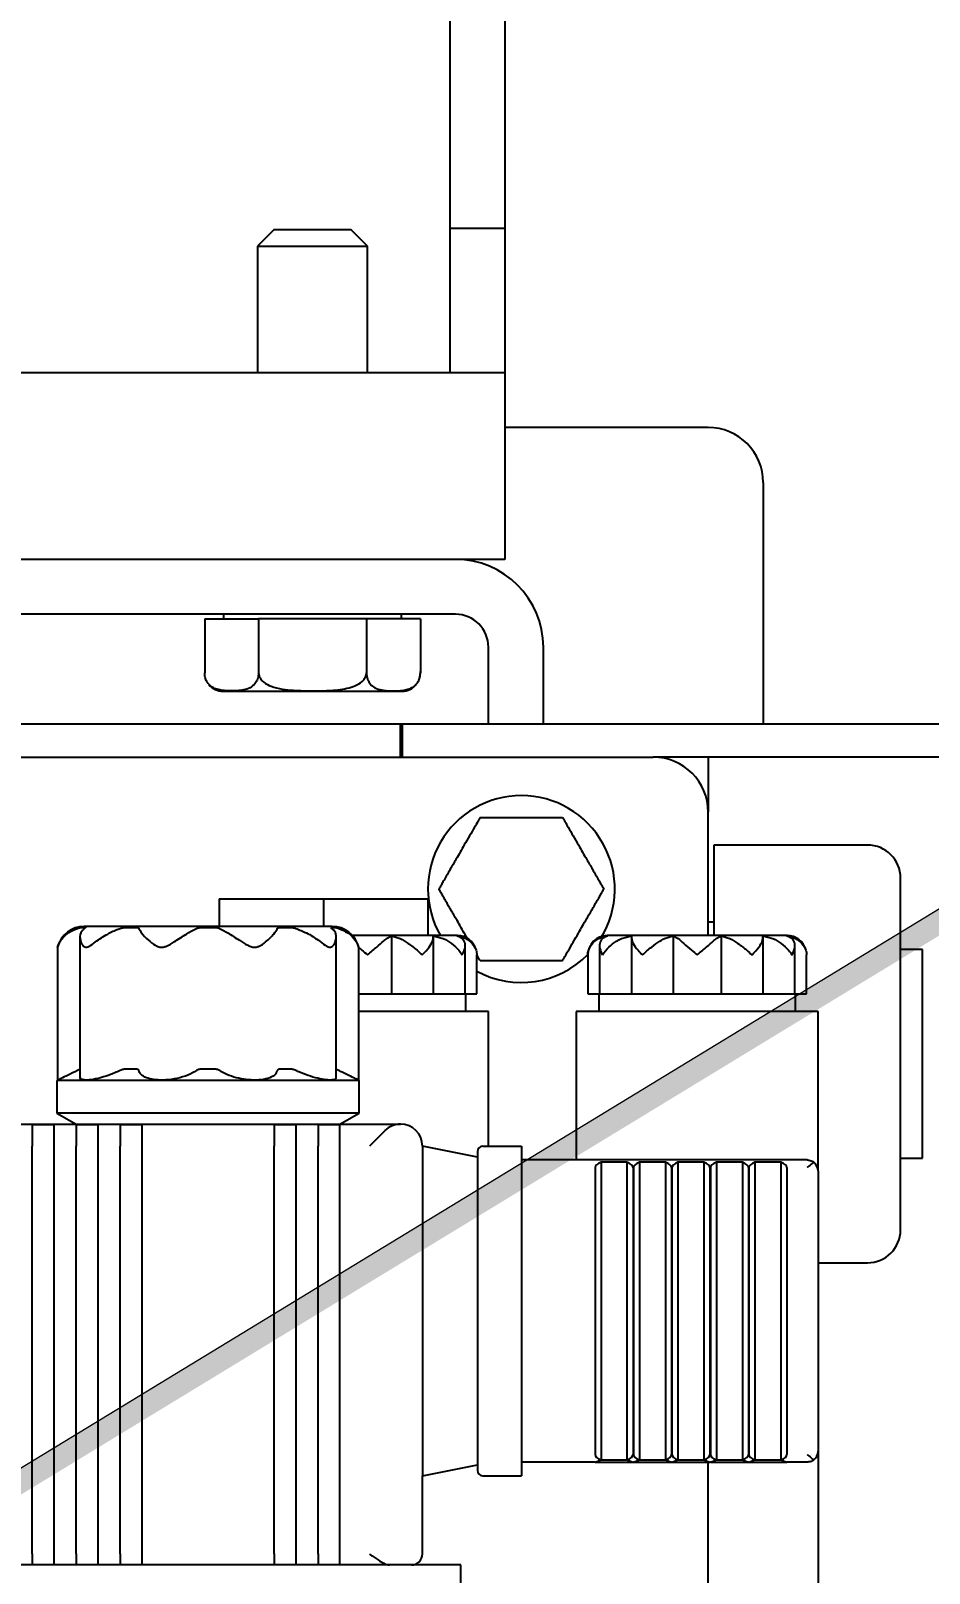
# Model space of a CAD drawing. Header units: inches. Extents: x -347369 to -260369, y 119522 to 149869.
# Drawn here: x -284633.3 to -284551.6, y 139476.4 to 139616.7 of the extents above; entities that cross this region are included whole.
import ezdxf

# ---------------------------------------------------------------- set-up
doc = ezdxf.new("R2010")
doc.units = ezdxf.units.IN
doc.header["$LTSCALE"] = 300
doc.linetypes.add('NASCOSTA', pattern=[0.375, 0.25, -0.125])
doc.layers.add('MACCHINA', color=40, linetype='Continuous')
doc.layers.add('QUOTE', color=7, linetype='Continuous')
doc.styles.get("Standard").update_dxf_attribs({"font": 'romans.shx'})
doc.dimstyles.new('sc1a100', dxfattribs={"dimscale": 100, "dimtxt": 3, "dimasz": 3, "dimexe": 0, "dimexo": 0, "dimgap": 1, "dimtad": 1, "dimzin": 12, "dimdsep": 46, "dimtxsty": 'Standard', "dimblk": 'CLOSEDBLANK', "dimcen": 1, "dimclrd": 253, "dimclre": 253, "dimclrt": 2, "dimadec": 0, "dimazin": 3, "dimtfac": 1, "dimtmove": 0, "dimatfit": 1, "dimldrblk": 'CLOSEDBLANK', "dimfxl": 1, "dimtolj": 1, "dimtzin": 0, "dimarcsym": 0})
doc.dimstyles.new('sc1a100_pollici', dxfattribs={"dimscale": 100, "dimtxt": 3, "dimasz": 3, "dimexe": 0, "dimexo": 0, "dimgap": 1, "dimtad": 1, "dimzin": 12, "dimdsep": 46, "dimtxsty": 'Standard', "dimblk": 'CLOSEDBLANK', "dimcen": 1, "dimclrd": 253, "dimclre": 253, "dimclrt": 2, "dimadec": 0, "dimazin": 3, "dimtfac": 1, "dimtmove": 0, "dimatfit": 1, "dimldrblk": 'CLOSEDBLANK', "dimfxl": 1, "dimtolj": 1, "dimtzin": 0, "dimarcsym": 0})

# ---------------------------------------------------------------- blocks, each defined once
blk = doc.blocks.new('_ClosedBlank')
at = {"color": 0, "linetype": 'ByBlock', "lineweight": -2}
for p, q in [((-1, 0.16667), (0, 0)), ((-1, 0.16667), (-1, -0.16667)), ((0, 0), (-1, -0.16667))]:
    blk.add_line(p, q, dxfattribs=at)
blk = doc.blocks.new('*D10')
at = {"layer": 'Defpoints', "color": 0, "transparency": 16777216}
for p in [(-300380.17, 144199.66), (-282330.17, 140899.66), (-300380.17, 139125.63)]:
    blk.add_point(p, dxfattribs=at)
at = {"layer": 'QUOTE', "color": 253, "lineweight": -2, "transparency": 16777216}
for p, q in [((-300380.17, 139125.63), (-300380.17, 144199.66)), ((-282630.17, 144199.66), (-300080.17, 144199.66)), ((-282330.17, 140899.66), (-282330.17, 144199.66))]:
    blk.add_line(p, q, dxfattribs=at)
at = {"layer": 'QUOTE', "color": 253, "lineweight": -2, "transparency": 16777216, "xscale": 300, "yscale": 300, "zscale": 300, "rotation": 180}
blk.add_blockref('_ClosedBlank', (-300380.17, 144199.66), dxfattribs=at)
at = {"layer": 'QUOTE', "color": 253, "lineweight": -2, "transparency": 16777216, "xscale": 300, "yscale": 300, "zscale": 300}
blk.add_blockref('_ClosedBlank', (-282330.17, 144199.66), dxfattribs=at)
at = {"layer": 'QUOTE', "color": 2, "transparency": 16777216, "char_height": 300, "attachment_point": 5}
for s, insert in [('\\A1;18050', (-291355.17, 144449.66)), ('\\A1;[59\'-2 5/8"]', (-291355.17, 143871.08))]:
    blk.add_mtext(s, dxfattribs=dict(at, insert=insert))
blk = doc.blocks.new('*D27')
at = {"layer": 'Defpoints', "color": 0, "transparency": 16777216}
for p in [(-285230.17, 140399.66), (-284017.73, 139699.66), (-287395.23, 137749.66), (-287103.2, 136767.46), (-285230.17, 136499.66)]:
    blk.add_point(p, dxfattribs=at)
at = {"layer": 'QUOTE', "color": 253, "lineweight": -2, "transparency": 16777216}
for p, q in [((-287395.23, 137749.66), (-287753.7, 137542.69)), ((-285230.17, 136499.66), (-285230.17, 136085.73))]:
    blk.add_line(p, q, dxfattribs=at)
blk.add_arc((-285230.17, 138999.66), 2913.92, 215.90144, 264.09856, dxfattribs=at)
at = {"layer": 'QUOTE', "color": 253, "lineweight": -2, "transparency": 16777216, "xscale": 300, "yscale": 300, "zscale": 300}
for p, rotation in [((-287753.7, 137542.69), 122.9507175305296), ((-285230.17, 136085.73), 357.0492824694705)]:
    blk.add_blockref('_ClosedBlank', p, dxfattribs=dict(at, rotation=rotation))
at = {"layer": 'QUOTE', "color": 2, "transparency": 16777216, "insert": (-286562.13, 136692.63), "char_height": 300, "attachment_point": 5, "rotation": 330}
blk.add_mtext('\\A1;60°', dxfattribs=at)
blk = doc.blocks.new('*D37')
at = {"layer": 'Defpoints', "color": 0, "transparency": 16777216}
for p in [(-285230.17, 140399.66), (-286220.12, 139989.61), (-283462.4, 137231.89), (-285230.17, 136499.66), (-284473.38, 136175.3)]:
    blk.add_point(p, dxfattribs=at)
at = {"layer": 'QUOTE', "color": 253, "lineweight": -2, "transparency": 16777216}
for p, q in [((-283462.4, 137231.89), (-283162.59, 136932.08)), ((-285230.17, 136499.66), (-285230.17, 136075.67))]:
    blk.add_line(p, q, dxfattribs=at)
blk.add_arc((-285230.17, 138999.66), 2923.99, 275.8811, 309.1189, dxfattribs=at)
at = {"layer": 'QUOTE', "color": 253, "lineweight": -2, "transparency": 16777216, "xscale": 300, "yscale": 300, "zscale": 300}
for p, rotation in [((-283162.59, 136932.08), 42.0594481817856), ((-285230.17, 136075.67), 182.9405518182139)]:
    blk.add_blockref('_ClosedBlank', p, dxfattribs=dict(at, rotation=rotation))
at = {"layer": 'QUOTE', "color": 2, "transparency": 16777216, "insert": (-284206.88, 136529.21), "char_height": 300, "attachment_point": 5, "rotation": 22.5}
blk.add_mtext('\\A1;45°', dxfattribs=at)
blk = doc.blocks.new('A$Cda148bbc')
at = {"layer": 'MACCHINA', "lineweight": 0}
h = blk.add_hatch(color=5, dxfattribs=at)
edge = h.paths.add_edge_path(flags=0)
edge.add_line((-93.56, 1228.82), (-87.55, 1228.82))
edge.add_line((-87.55, 1228.82), (-87.6, 1230.83))
edge.add_line((-87.6, 1230.83), (-93.6, 1230.83))
edge.add_ellipse((-93.66, 1233.04), major_axis=(2.17, -0.71), ratio=0.96225, start_angle=198.6768, end_angle=288.6768, ccw=False)
edge.add_line((-95.93, 1233.04), (-96.2, 1244.68))
edge.add_ellipse((-100.55, 1244.68), major_axis=(-4.15, 1.35), ratio=0.96225, start_angle=198.6768, end_angle=288.6768)
edge.add_line((-100.65, 1248.9), (-130.26, 1248.9))
edge.add_ellipse((-130.16, 1244.68), major_axis=(-4.15, 1.35), ratio=0.96225, start_angle=288.6768, end_angle=378.6768)
edge.add_line((-134.51, 1244.68), (-117.97, 536.34))
edge.add_ellipse((-113.62, 536.18), major_axis=(3.37, -2.92), ratio=0.940756, start_angle=220.502, end_angle=250.502)
edge.add_line((-117.33, 534.16), (-77.89, 467.67))
edge.add_ellipse((-74.17, 469.69), major_axis=(3.37, -2.92), ratio=0.940756, start_angle=250.502, end_angle=400.502)
edge.add_line((-69.82, 469.53), (-70.08, 480.61))
edge.add_ellipse((-67.8, 480.52), major_axis=(-1.77, 1.53), ratio=0.940756, start_angle=-49.498, end_angle=40.502, ccw=False)
edge.add_line((-67.85, 482.78), (-39.05, 481.72))
edge.add_line((-39.05, 481.72), (-39.09, 483.77))
edge.add_line((-39.09, 483.77), (-67.9, 484.83))
edge.add_ellipse((-67.8, 480.52), major_axis=(-3.37, 2.92), ratio=0.940756, start_angle=310.502, end_angle=400.502)
edge.add_line((-72.15, 480.68), (-71.89, 469.6))
edge.add_ellipse((-74.17, 469.69), major_axis=(1.77, -1.53), ratio=0.940756, start_angle=-109.498, end_angle=40.502, ccw=False)
edge.add_line((-76.12, 468.63), (-115.56, 535.12))
edge.add_ellipse((-113.62, 536.18), major_axis=(1.77, -1.53), ratio=0.940756, start_angle=220.502, end_angle=250.502, ccw=False)
edge.add_line((-115.9, 536.26), (-132.44, 1244.68))
edge.add_ellipse((-130.16, 1244.68), major_axis=(-2.17, 0.71), ratio=0.96225, start_angle=-71.3232, end_angle=18.6768, ccw=False)
edge.add_line((-130.21, 1246.89), (-100.6, 1246.89))
edge.add_ellipse((-100.55, 1244.68), major_axis=(-2.17, 0.71), ratio=0.96225, start_angle=198.6768, end_angle=288.6768, ccw=False)
edge.add_line((-98.28, 1244.68), (-98, 1233.04))
edge.add_ellipse((-93.66, 1233.04), major_axis=(4.15, -1.35), ratio=0.96225, start_angle=198.6768, end_angle=288.6768)
at = {"layer": 'MACCHINA', "color": 5, "lineweight": 0}
blk.add_line((-134.51, 1244.68), (-117.97, 536.34), dxfattribs=at)
at = {"layer": 'MACCHINA', "color": 8, "linetype": 'NASCOSTA', "lineweight": 5, "ltscale": 2.5}
blk.add_line((-234.69, 596.37), (-234.69, 1239.76), dxfattribs=at)
blk.add_circle((0, 0), 750, dxfattribs=at)
blk = doc.blocks.new('A$Cad528b1c')
at = {"layer": 'MACCHINA'}
for p, q in [((635, 669.49), (635, 599.09)), ((640, 669.58), (640, 599.09)), ((619, 599), (617.5, 597.5)), ((619, 599), (626, 599)), ((627.5, 597.5), (626, 599)), ((640, 599.09), (635, 599.09)), ((635, 599.09), (635, 586)), ((640, 599.09), (640, 586)), ((617.5, 597.5), (617.5, 586)), ((617.5, 597.5), (627.5, 597.5)), ((627.5, 586), (627.5, 597.5)), ((574.82, 586), (607.45, 586)), ((607.45, 586), (640, 586)), ((640, 586), (640, 569)), ((658.5, 581), (640, 581)), ((663.5, 576), (663.5, 555.5)), ((635.5, 569), (558, 569)), ((640, 569), (635.5, 569)), ((635.5, 564), (558, 564)), ((612.69, 563.6), (612.69, 558.67)), ((612.69, 563.6), (617.59, 563.6)), ((614.4, 564), (614.4, 563.6)), ((617.59, 563.6), (617.59, 558.67)), ((627.41, 563.6), (617.59, 563.6)), ((627.41, 563.6), (627.41, 558.67)), ((632.31, 563.6), (627.41, 563.6)), ((630.6, 563.6), (630.6, 564)), ((632.31, 563.6), (632.31, 558.67)), ((638.5, 554), (638.5, 561)), ((643.5, 554), (643.5, 561)), ((614.35, 557), (630.65, 557)), ((663.5, 555.5), (663.5, 554)), ((630.5, 554), (558, 554)), ((630.5, 551), (630.5, 554)), ((630.7, 554), (630.5, 554)), ((630.7, 551), (630.7, 554)), ((638.5, 554), (630.7, 554)), ((643.5, 554), (638.5, 554)), ((696.5, 554), (643.5, 554)), ((558, 551), (653.5, 551)), ((696.5, 551), (653.51, 551)), ((654, 551), (653.51, 551)), ((658.5, 551), (658.5, 546.02)), ((658.5, 534.76), (658.5, 546)), ((673, 543), (659, 543)), ((659, 543), (659, 534.76)), ((614, 538.1), (614, 535.6)), ((614, 538.1), (623.5, 538.1)), ((623.5, 538.1), (623.5, 535.6)), ((623.5, 538.1), (633, 538.1)), ((633, 538.1), (633, 534.76)), ((601.4, 535.49), (601.8, 535.49)), ((624.28, 535.6), (601.73, 535.6)), ((605.43, 535.49), (606.48, 535.49)), ((612.35, 535.49), (613.65, 535.49)), ((619.52, 535.49), (620.57, 535.49)), ((624.17, 535.49), (624.2, 535.49)), ((624.2, 535.49), (624.6, 535.49)), ((635.7, 534.76), (626.14, 534.76)), ((629.23, 534.5), (629.69, 534.74)), ((629.69, 534.74), (630.48, 534.5)), ((629.69, 534.74), (629.69, 529.45)), ((633.48, 534.74), (634.39, 534.5)), ((633.48, 534.5), (633.48, 534.74)), ((633.48, 534.74), (633.48, 529.45)), ((635.66, 534.74), (636.45, 534.5)), ((636.12, 534.5), (635.66, 534.74)), ((648.55, 534.5), (649.34, 534.74)), ((649.34, 534.74), (648.88, 534.5)), ((665.7, 534.76), (649.3, 534.76)), ((650.62, 534.5), (651.52, 534.74)), ((651.52, 534.74), (651.52, 534.5)), ((651.52, 534.74), (651.52, 529.45)), ((654.52, 534.5), (655.31, 534.74)), ((655.31, 534.74), (655.77, 534.5)), ((655.31, 534.74), (655.31, 529.45)), ((659, 536), (658.5, 536)), ((659.23, 534.5), (659.69, 534.74)), ((659.69, 534.74), (660.48, 534.5)), ((659.69, 534.74), (659.69, 529.45)), ((663.48, 534.74), (664.39, 534.5)), ((663.48, 534.5), (663.48, 534.74)), ((663.48, 534.74), (663.48, 529.45)), ((665.66, 534.74), (666.45, 534.5)), ((666.12, 534.5), (665.66, 534.74)), ((599.3, 533.72), (599.3, 521.62)), ((601.34, 534.63), (601.34, 521.9)), ((624.66, 521.9), (624.66, 534.63)), ((626.7, 521.62), (626.7, 533.72)), ((636.38, 529.45), (636.38, 533.84)), ((648.62, 533.84), (648.62, 529.45)), ((651.52, 534.5), (651.52, 529.45)), ((666.38, 529.45), (666.38, 533.84)), ((678, 533.5), (676, 533.5)), ((678, 514.5), (678, 533.5)), ((637.45, 529.45), (637.45, 533.01)), ((647.55, 533.01), (647.55, 529.45)), ((667.45, 529.45), (667.45, 533.01)), ((626.7, 529.45), (629.23, 529.45)), ((629.23, 529.45), (629.34, 529.45)), ((629.34, 529.45), (630.28, 529.45)), ((630.28, 529.45), (630.48, 529.45)), ((630.48, 529.45), (633.48, 529.45)), ((633.48, 529.45), (634.16, 529.45)), ((633.48, 529.45), (633.48, 529.45)), ((634.16, 529.45), (634.39, 529.45)), ((634.39, 529.45), (636.38, 529.45)), ((636.38, 529.45), (636.45, 529.45)), ((636.45, 527.85), (636.45, 529.45)), ((636.45, 529.45), (637.45, 529.45)), ((647.55, 529.45), (648.55, 529.45)), ((648.55, 529.45), (648.55, 527.85)), ((648.55, 529.45), (648.62, 529.45)), ((648.62, 529.45), (650.62, 529.45)), ((650.62, 529.45), (650.84, 529.45)), ((650.84, 529.45), (651.52, 529.45)), ((651.52, 529.45), (654.52, 529.45)), ((651.52, 529.45), (651.52, 529.45)), ((654.52, 529.45), (654.72, 529.45)), ((654.72, 529.45), (655.66, 529.45)), ((655.66, 529.45), (655.77, 529.45)), ((655.77, 529.45), (659.23, 529.45)), ((659.23, 529.45), (659.34, 529.45)), ((659.34, 529.45), (660.28, 529.45)), ((660.28, 529.45), (660.48, 529.45)), ((660.48, 529.45), (663.48, 529.45)), ((663.48, 529.45), (664.16, 529.45)), ((663.48, 529.45), (663.48, 529.45)), ((664.16, 529.45), (664.39, 529.45)), ((664.39, 529.45), (666.38, 529.45)), ((666.38, 529.45), (666.45, 529.45)), ((666.45, 527.85), (666.45, 529.45)), ((666.45, 529.45), (667.45, 529.45)), ((638.5, 527.85), (626.7, 527.85)), ((638.5, 515.6), (638.5, 527.85)), ((646.5, 527.85), (646.5, 514.35)), ((668.5, 527.85), (646.5, 527.85)), ((668.5, 513.35), (668.5, 527.85)), ((606.48, 522.6), (605.43, 522.6)), ((613.65, 522.6), (612.35, 522.6)), ((620.57, 522.6), (619.52, 522.6)), ((599.25, 521.59), (599.25, 518.61)), ((626.75, 521.59), (599.25, 521.59)), ((626.75, 518.61), (626.75, 521.59)), ((599.25, 518.61), (601, 517.6)), ((626.75, 518.61), (599.25, 518.61)), ((625, 517.6), (626.75, 518.61)), ((591.5, 517.6), (630.5, 517.6)), ((599, 517.54), (597, 517.54)), ((597, 517.54), (597, 515.6)), ((599, 515.6), (599, 517.54)), ((603, 517.54), (601, 517.54)), ((601, 517.54), (601, 515.6)), ((603, 515.6), (603, 517.54)), ((607, 517.54), (605, 517.54)), ((605, 517.54), (605, 515.6)), ((607, 515.6), (607, 517.54)), ((621, 517.54), (619, 517.54)), ((619, 517.54), (619, 515.6)), ((621, 515.6), (621, 517.54)), ((625, 517.54), (623, 517.54)), ((623, 517.54), (623, 515.6)), ((625, 515.6), (625, 517.54)), ((629.09, 517.01), (627.67, 515.6)), ((597, 478.5), (597, 515.6)), ((599, 478.5), (599, 515.6)), ((601, 478.5), (601, 515.6)), ((603, 478.5), (603, 515.6)), ((605, 478.5), (605, 515.6)), ((607, 478.5), (607, 515.6)), ((619, 478.5), (619, 515.6)), ((621, 478.5), (621, 515.6)), ((623, 478.5), (623, 515.6)), ((625, 478.5), (625, 515.6)), ((632.5, 515.6), (632.5, 485.6)), ((637.5, 514.6), (632.5, 515.6)), ((637.5, 515.1), (637.5, 486.1)), ((638, 515.6), (641.5, 515.6)), ((641.5, 515.6), (641.5, 485.6)), ((667.5, 514.35), (641.5, 514.35)), ((648.2, 513.65), (648.2, 487.55)), ((651.11, 514.14), (648.75, 514.14)), ((648.75, 514.14), (648.75, 487.06)), ((651.11, 514.14), (651.11, 487.06)), ((651.66, 513.65), (651.66, 487.55)), ((651.7, 513.65), (651.7, 487.55)), ((654.61, 514.14), (652.25, 514.14)), ((652.25, 514.14), (652.25, 487.06)), ((654.61, 514.14), (654.61, 487.06)), ((655.16, 513.65), (655.16, 487.55)), ((655.2, 513.65), (655.2, 487.55)), ((658.11, 514.14), (655.75, 514.14)), ((655.75, 514.14), (655.75, 487.06)), ((658.11, 514.14), (658.11, 487.06)), ((658.66, 513.65), (658.66, 487.55)), ((658.7, 513.65), (658.7, 487.55)), ((661.61, 514.14), (659.25, 514.14)), ((659.25, 514.14), (659.25, 487.06)), ((661.61, 514.14), (661.61, 487.06)), ((662.16, 513.65), (662.16, 487.55)), ((662.2, 513.65), (662.2, 487.55)), ((665.11, 514.14), (662.75, 514.14)), ((662.75, 514.14), (662.75, 487.06)), ((665.11, 514.14), (665.11, 487.06)), ((665.66, 513.65), (665.66, 487.55)), ((676, 514.5), (678, 514.5)), ((668.5, 513.35), (668.5, 487.85)), ((668.5, 505), (673, 505)), ((648.2, 486.85), (648.75, 487.05)), ((648.75, 487.06), (651.11, 487.06)), ((648.75, 487.05), (651.11, 487.05)), ((651.11, 487.05), (651.66, 486.85)), ((651.7, 486.85), (652.25, 487.05)), ((652.25, 487.06), (654.61, 487.06)), ((652.25, 487.05), (654.61, 487.05)), ((654.61, 487.05), (655.16, 486.85)), ((655.2, 486.85), (655.75, 487.05)), ((655.75, 487.06), (658.11, 487.06)), ((655.75, 487.05), (658.11, 487.05)), ((658.11, 487.05), (658.66, 486.85)), ((658.7, 486.85), (659.25, 487.05)), ((659.25, 487.06), (661.61, 487.06)), ((659.25, 487.05), (661.61, 487.05)), ((661.61, 487.05), (662.16, 486.85)), ((662.2, 486.85), (662.75, 487.05)), ((662.75, 487.06), (665.11, 487.06)), ((662.75, 487.05), (665.11, 487.05)), ((665.11, 487.05), (665.66, 486.85)), ((668.5, 487.84), (668.5, 416.65)), ((632.5, 485.6), (637.5, 486.6)), ((632.5, 478.5), (632.5, 485.6)), ((638, 485.6), (641.5, 485.6)), ((648.2, 486.85), (641.5, 486.85)), ((648.2, 486.85), (651.66, 486.85)), ((651.7, 486.85), (651.66, 486.85)), ((651.7, 486.85), (655.16, 486.85)), ((655.2, 486.85), (655.16, 486.85)), ((655.2, 486.85), (658.66, 486.85)), ((658.5, 423.56), (658.5, 486.85)), ((658.7, 486.85), (658.66, 486.85)), ((658.7, 486.85), (662.16, 486.85)), ((662.2, 486.85), (662.16, 486.85)), ((662.2, 486.85), (665.66, 486.85)), ((667.5, 486.85), (665.66, 486.85)), ((636, 477.5), (589, 477.5)), ((597, 478.5), (597, 477.5)), ((599, 477.5), (599, 478.5)), ((601, 478.5), (601, 477.5)), ((603, 477.5), (603, 478.5)), ((605, 478.5), (605, 477.5)), ((607, 477.5), (607, 478.5)), ((619, 478.5), (619, 477.5)), ((621, 477.5), (621, 478.5)), ((623, 478.5), (623, 477.5)), ((625, 477.5), (625, 478.5)), ((636, 412.5), (636, 477.5))]:
    blk.add_line(p, q, dxfattribs=at)
at = {"layer": 'MACCHINA', "flags": 128}
blk.add_lwpolyline([(632.22, 558.13), (632.3, 558.46), (632.31, 558.8)], dxfattribs=at)
at = {"layer": 'MACCHINA'}
for centre, radius, start, end in [((512.5, 714), 125, 291.3002, 339.0904), ((658.5, 576), 5, 0, 90), ((635.5, 561), 8, 0, 90), ((635.5, 561), 3, 0, 90), ((614.35, 558.67), 1.67, 219.9532, 270), ((630.65, 558.67), 1.67, 270, 320.9756), ((653.5, 546), 5, 0, 90), ((641.5, 539), 8.5, 90, 209.9222), ((641.5, 539), 8.5, 328.4546, 90), ((673, 540), 3, 0, 90), ((601.73, 533.1), 2.5, 90, 165.6806), ((624.28, 533.1), 2.5, 14.3005, 90), ((635.7, 533.01), 1.75, 16.6073, 90), ((649.3, 533.01), 1.75, 90, 179.9503), ((665.7, 533.01), 1.75, 16.6073, 90), ((641.5, 539), 8.5, 241.5449, 315.3797), ((630.5, 515.6), 2, 90, 135), ((630.5, 515.6), 2, 0, 90), ((638, 515.1), 0.5, 90, 180), ((667.5, 513.35), 1, 0, 52.6529), ((673, 508), 3, 270, 0), ((667.5, 487.85), 1, 307.3471, 0), ((638, 486.1), 0.5, 180, 270), ((629.5, 478.5), 1, 245.5302, 270), ((631.5, 478.5), 1, 270, 0)]:
    blk.add_arc(centre, radius, start, end, dxfattribs=at)
for centre, start_param, end_param in [((650.12, 513.65), 2.366399, 3.141593), ((649.74, 513.65), 0, 0.775193), ((653.62, 513.65), 2.366399, 3.141593), ((653.24, 513.65), 0, 0.775193), ((657.12, 513.65), 2.366399, 3.141593), ((656.74, 513.65), 0, 0.775193), ((660.62, 513.65), 2.366399, 3.141593), ((660.24, 513.65), 0, 0.775193), ((664.12, 513.65), 2.366399, 3.141593), ((663.74, 513.65), 0, 0.775193), ((650.12, 487.55), 3.141593, 3.916786), ((649.74, 487.55), 5.507992, 6.283185), ((653.62, 487.55), 3.141593, 3.916786), ((653.24, 487.55), 5.507992, 6.283185), ((657.12, 487.55), 3.141593, 3.916786), ((656.74, 487.55), 5.507992, 6.283185), ((660.62, 487.55), 3.141593, 3.916786), ((660.24, 487.55), 5.507992, 6.283185), ((664.12, 487.55), 3.141593, 3.916786), ((663.74, 487.55), 5.507992, 6.283185)]:
    blk.add_ellipse(centre, major_axis=(1.92, 0), ratio=0.36397, start_param=start_param, end_param=end_param, dxfattribs=at)
for points, knots in [([(617.59, 558.67), (617.59, 558.57), (617.58, 558.37), (617.49, 558.05), (617.29, 557.68), (616.72, 557.17), (615.61, 557.02), (614.48, 557), (613.57, 557.24), (613.15, 557.5), (612.87, 557.88), (612.74, 558.19), (612.69, 558.47), (612.69, 558.62), (612.69, 558.67)], [0, 0, 0, 0, 0.026555, 0.053007, 0.096234, 0.170228, 0.383898, 0.691531, 0.778744, 0.880669, 0.920378, 0.960394, 0.987599, 1, 1, 1, 1]), ([(617.59, 558.67), (617.6, 558.58), (617.62, 558.4), (617.78, 558.09), (618.13, 557.73), (619.13, 557.24), (620.67, 557.06), (622.48, 557.03), (624.18, 557.04), (625.54, 557.2), (626.55, 557.55), (627.07, 557.89), (627.34, 558.29), (627.41, 558.53), (627.41, 558.65), (627.41, 558.67)], [0, 0, 0, 0, 0.023422, 0.049152, 0.090296, 0.159181, 0.344814, 0.499837, 0.651007, 0.80129, 0.868141, 0.935704, 0.966051, 0.996637, 1, 1, 1, 1]), ([(627.41, 558.67), (627.41, 558.57), (627.42, 558.37), (627.51, 558.05), (627.71, 557.68), (628.28, 557.17), (629.39, 557.02), (630.52, 557), (631.43, 557.24), (631.85, 557.5), (632.13, 557.88), (632.26, 558.19), (632.31, 558.47), (632.31, 558.62), (632.31, 558.67)], [0, 0, 0, 0, 0.026555, 0.053007, 0.096234, 0.170228, 0.383898, 0.691531, 0.778744, 0.880669, 0.920378, 0.960394, 0.987599, 1, 1, 1, 1]), ([(637.75, 545.5), (637.74, 545.49), (637.73, 545.48), (637.66, 545.35), (637.51, 545.08), (637.05, 544.3), (636.37, 543.11), (635.63, 541.83), (635.01, 540.76), (634.57, 540.01), (634.27, 539.47), (634.11, 539.2), (634.02, 539.05), (634, 539), (633.99, 539), (633.99, 539)], [0, 0, 0, 0, 0.027617, 0.055132, 0.099932, 0.176365, 0.396822, 0.574336, 0.696424, 0.831688, 0.882386, 0.933404, 0.965546, 0.993237, 1, 1, 1, 1]), ([(637.75, 545.5), (637.76, 545.5), (637.77, 545.5), (637.91, 545.5), (638.22, 545.5), (639.1, 545.5), (640.26, 545.5), (641.63, 545.5), (642.84, 545.5), (643.9, 545.5), (644.61, 545.5), (644.96, 545.5), (645.18, 545.5), (645.25, 545.5), (645.25, 545.5), (645.25, 545.5)], [0, 0, 0, 0, 0.02735, 0.054391, 0.098798, 0.174239, 0.388926, 0.499795, 0.655902, 0.814157, 0.869472, 0.925124, 0.958685, 0.992551, 1, 1, 1, 1]), ([(645.25, 545.5), (645.26, 545.49), (645.27, 545.48), (645.34, 545.35), (645.49, 545.08), (645.95, 544.3), (646.63, 543.11), (647.37, 541.83), (647.99, 540.76), (648.43, 540.01), (648.73, 539.47), (648.89, 539.2), (648.98, 539.05), (649, 539), (649.01, 539), (649.01, 539)], [0, 0, 0, 0, 0.027617, 0.055132, 0.099932, 0.176365, 0.396822, 0.574336, 0.696424, 0.831688, 0.882386, 0.933404, 0.965546, 0.993237, 1, 1, 1, 1]), ([(636.61, 534.46), (636.51, 534.64), (636.16, 535.24), (635.63, 536.17), (635.01, 537.24), (634.57, 537.99), (634.27, 538.53), (634.11, 538.8), (634.02, 538.95), (634, 539), (633.99, 539), (633.99, 539)], [0, 0, 0, 0, 0.106663, 0.36957, 0.550389, 0.750722, 0.825809, 0.901368, 0.948971, 0.989983, 1, 1, 1, 1]), ([(645.25, 532.5), (645.26, 532.51), (645.27, 532.52), (645.34, 532.65), (645.49, 532.92), (645.95, 533.7), (646.63, 534.89), (647.37, 536.17), (647.99, 537.24), (648.43, 537.99), (648.73, 538.53), (648.89, 538.8), (648.98, 538.95), (649, 539), (649.01, 539), (649.01, 539)], [0, 0, 0, 0, 0.027617, 0.055132, 0.099932, 0.176365, 0.396822, 0.574336, 0.696424, 0.831688, 0.882386, 0.933404, 0.965546, 0.993237, 1, 1, 1, 1]), ([(676, 508), (676, 508.05), (676, 508.16), (676, 509.05), (676, 510.53), (676, 512.61), (676, 515.16), (676, 518.03), (676, 521.01), (676, 524), (676, 526.99), (676, 529.97), (676, 532.84), (676, 535.39), (676, 537.47), (676, 538.95), (676, 539.84), (676, 539.95), (676, 540)], [0, 0, 0, 0, 0.058258, 0.120006, 0.18432, 0.25, 0.31568, 0.379994, 0.441742, 0.5, 0.558258, 0.620006, 0.68432, 0.75, 0.81568, 0.879994, 0.941742, 1, 1, 1, 1]), ([(599.3, 533.72), (599.3, 533.71), (599.3, 533.7), (599.34, 533.83), (599.53, 534.27), (600.05, 534.88), (600.7, 535.27), (601.06, 535.4), (601.12, 535.42)], [0, 0, 0, 0, 0.018607, 0.102371, 0.323252, 0.678296, 0.948328, 1, 1, 1, 1]), ([(601.12, 535.42), (601.17, 535.44), (601.26, 535.47), (601.36, 535.49), (601.39, 535.49), (601.4, 535.49)], [0, 0, 0, 0, 0.362004, 0.724944, 1, 1, 1, 1]), ([(601.77, 535.42), (601.63, 535.29), (601.32, 535), (601.32, 534.41), (601.52, 533.95), (601.75, 533.73), (601.96, 533.69), (602.28, 533.82), (602.86, 534.28), (603.75, 534.87), (604.56, 535.27), (604.95, 535.4), (605.01, 535.42)], [0, 0, 0, 0, 0.135373, 0.301413, 0.414738, 0.467274, 0.509203, 0.551093, 0.661558, 0.839116, 0.97416, 1, 1, 1, 1]), ([(601.8, 535.49), (601.82, 535.49), (601.85, 535.49), (601.83, 535.46), (601.79, 535.44), (601.77, 535.42)], [0, 0, 0, 0, 0.351077, 0.7025, 1, 1, 1, 1]), ([(605.01, 535.42), (605.06, 535.44), (605.17, 535.47), (605.32, 535.49), (605.4, 535.49), (605.43, 535.49)], [0, 0, 0, 0, 0.3620313, 0.72497, 1, 1, 1, 1]), ([(606.48, 535.49), (606.52, 535.49), (606.61, 535.49), (606.68, 535.46), (606.7, 535.44), (606.71, 535.42)], [0, 0, 0, 0, 0.351025, 0.702448, 1, 1, 1, 1]), ([(606.71, 535.42), (606.77, 535.29), (606.91, 535), (607.47, 534.41), (608.05, 533.95), (608.5, 533.73), (608.83, 533.69), (609.32, 533.82), (610.06, 534.28), (610.98, 534.87), (611.64, 535.27), (611.91, 535.4), (611.95, 535.42)], [0, 0, 0, 0, 0.135379, 0.30142, 0.414736, 0.467272, 0.509201, 0.551092, 0.661554, 0.839113, 0.974156, 1, 1, 1, 1]), ([(611.95, 535.42), (611.99, 535.44), (612.07, 535.47), (612.21, 535.49), (612.31, 535.49), (612.35, 535.49)], [0, 0, 0, 0, 0.3619, 0.724844, 1, 1, 1, 1]), ([(613.65, 535.49), (613.7, 535.49), (613.81, 535.49), (613.95, 535.46), (614.02, 535.44), (614.05, 535.42)], [0, 0, 0, 0, 0.351108, 0.7025316, 1, 1, 1, 1]), ([(614.05, 535.42), (614.29, 535.29), (614.83, 535), (615.73, 534.41), (616.46, 533.95), (616.96, 533.73), (617.31, 533.69), (617.76, 533.82), (618.38, 534.28), (618.98, 534.87), (619.24, 535.27), (619.29, 535.4), (619.29, 535.42)], [0, 0, 0, 0, 0.135361, 0.301399, 0.414742, 0.467277, 0.509206, 0.551096, 0.661566, 0.839124, 0.974167, 1, 1, 1, 1]), ([(619.29, 535.42), (619.3, 535.44), (619.32, 535.47), (619.41, 535.49), (619.49, 535.49), (619.52, 535.49)], [0, 0, 0, 0, 0.362041, 0.724979, 1, 1, 1, 1]), ([(620.57, 535.49), (620.61, 535.49), (620.7, 535.49), (620.85, 535.46), (620.95, 535.44), (620.99, 535.42)], [0, 0, 0, 0, 0.350983, 0.702405, 1, 1, 1, 1]), ([(620.99, 535.42), (621.32, 535.29), (622.05, 535), (622.95, 534.41), (623.56, 533.95), (623.91, 533.73), (624.13, 533.69), (624.39, 533.82), (624.65, 534.28), (624.7, 534.87), (624.46, 535.27), (624.27, 535.4), (624.23, 535.42)], [0, 0, 0, 0, 0.1353779, 0.3014189, 0.414736, 0.4672724, 0.5092014, 0.5510918, 0.6615544, 0.8391131, 0.9741573, 1, 1, 1, 1]), ([(624.23, 535.42), (624.21, 535.44), (624.17, 535.47), (624.17, 535.48), (624.17, 535.48)], [0, 0, 0, 0, 0.605057, 1, 1, 1, 1]), ([(624.6, 535.49), (624.61, 535.49), (624.65, 535.49), (624.76, 535.46), (624.84, 535.44), (624.88, 535.42)], [0, 0, 0, 0, 0.351093, 0.702517, 1, 1, 1, 1]), ([(624.88, 535.42), (625.17, 535.29), (625.82, 535), (626.37, 534.41), (626.61, 533.95), (626.69, 533.73), (626.7, 533.72), (626.7, 533.72)], [0, 0, 0, 0, 0.270795, 0.602929, 0.829606, 0.934695, 1, 1, 1, 1]), ([(626.64, 533.73), (626.76, 533.64), (627.02, 533.41), (627.33, 533.15), (627.5, 533.01), (627.5, 533.01)], [0, 0, 0, 0, 0.424053, 0.991348, 1, 1, 1, 1]), ([(627.5, 533.01), (627.5, 533.01), (627.79, 533.25), (628.32, 533.69), (628.9, 534.2), (629.14, 534.42), (629.23, 534.5)], [0, 0, 0, 0, 0.0038975, 0.4399897, 0.7956503, 1, 1, 1, 1]), ([(630.48, 534.5), (630.72, 534.36), (631.24, 534.05), (631.93, 533.51), (632.33, 533.15), (632.47, 533.01), (632.48, 533.01)], [0, 0, 0, 0, 0.347452, 0.740545, 0.996102, 1, 1, 1, 1]), ([(632.48, 533.01), (632.48, 533.01), (632.73, 533.25), (633.12, 533.69), (633.43, 534.2), (633.46, 534.42), (633.48, 534.5)], [0, 0, 0, 0, 0.003897, 0.43999, 0.79565, 1, 1, 1, 1]), ([(634.39, 534.5), (634.65, 534.36), (635.2, 534.05), (635.77, 533.51), (636.03, 533.15), (636.12, 533.01), (636.12, 533.01)], [0, 0, 0, 0, 0.347465, 0.740561, 0.996102, 1, 1, 1, 1]), ([(636.12, 533.01), (636.12, 533.01), (636.26, 533.25), (636.42, 533.69), (636.37, 534.2), (636.19, 534.42), (636.12, 534.5)], [0, 0, 0, 0, 0.003897, 0.43999, 0.79565, 1, 1, 1, 1]), ([(636.45, 534.5), (636.66, 534.36), (637.11, 534.05), (637.39, 533.51), (637.45, 533.15), (637.45, 533.01), (637.45, 533.01)], [0, 0, 0, 0, 0.347452, 0.740545, 0.996102, 1, 1, 1, 1]), ([(647.55, 533.01), (647.55, 533.01), (647.55, 533.25), (647.67, 533.69), (648.07, 534.2), (648.42, 534.42), (648.55, 534.5)], [0, 0, 0, 0, 0.003897, 0.43999, 0.79565, 1, 1, 1, 1]), ([(648.88, 534.5), (648.78, 534.36), (648.56, 534.05), (648.63, 533.51), (648.8, 533.15), (648.88, 533.01), (648.88, 533.01)], [0, 0, 0, 0, 0.347452, 0.740545, 0.996102, 1, 1, 1, 1]), ([(648.88, 533.01), (648.88, 533.01), (649.03, 533.25), (649.39, 533.69), (650.03, 534.2), (650.46, 534.42), (650.62, 534.5)], [0, 0, 0, 0, 0.003897, 0.43999, 0.79565, 1, 1, 1, 1]), ([(651.52, 534.5), (651.56, 534.36), (651.62, 534.05), (652.04, 533.51), (652.38, 533.15), (652.52, 533.01), (652.53, 533.01)], [0, 0, 0, 0, 0.347465, 0.740561, 0.996102, 1, 1, 1, 1]), ([(652.53, 533.01), (652.53, 533.01), (652.78, 533.25), (653.29, 533.69), (654, 534.2), (654.38, 534.42), (654.52, 534.5)], [0, 0, 0, 0, 0.003897, 0.43999, 0.79565, 1, 1, 1, 1]), ([(655.77, 534.5), (655.93, 534.36), (656.26, 534.05), (656.9, 533.51), (657.33, 533.15), (657.5, 533.01), (657.5, 533.01)], [0, 0, 0, 0, 0.347452, 0.740545, 0.996102, 1, 1, 1, 1]), ([(657.5, 533.01), (657.5, 533.01), (657.79, 533.25), (658.32, 533.69), (658.9, 534.2), (659.14, 534.42), (659.23, 534.5)], [0, 0, 0, 0, 0.003897, 0.43999, 0.79565, 1, 1, 1, 1]), ([(660.48, 534.5), (660.72, 534.36), (661.24, 534.05), (661.93, 533.51), (662.33, 533.15), (662.47, 533.01), (662.48, 533.01)], [0, 0, 0, 0, 0.347452, 0.740545, 0.996102, 1, 1, 1, 1]), ([(662.48, 533.01), (662.48, 533.01), (662.73, 533.25), (663.12, 533.69), (663.43, 534.2), (663.46, 534.42), (663.48, 534.5)], [0, 0, 0, 0, 0.003897, 0.43999, 0.79565, 1, 1, 1, 1]), ([(664.39, 534.5), (664.65, 534.36), (665.2, 534.05), (665.77, 533.51), (666.03, 533.15), (666.12, 533.01), (666.12, 533.01)], [0, 0, 0, 0, 0.347465, 0.740561, 0.996102, 1, 1, 1, 1]), ([(666.12, 533.01), (666.12, 533.01), (666.26, 533.25), (666.42, 533.69), (666.37, 534.2), (666.19, 534.42), (666.12, 534.5)], [0, 0, 0, 0, 0.003897, 0.43999, 0.79565, 1, 1, 1, 1]), ([(666.45, 534.5), (666.66, 534.36), (667.11, 534.05), (667.39, 533.51), (667.45, 533.15), (667.45, 533.01), (667.45, 533.01)], [0, 0, 0, 0, 0.347452, 0.740545, 0.996102, 1, 1, 1, 1]), ([(637.75, 532.5), (637.74, 532.51), (637.73, 532.52), (637.66, 532.65), (637.58, 532.79), (637.51, 532.92), (637.49, 532.94)], [0, 0, 0, 0, 0.24952, 0.498126, 0.902898, 1, 1, 1, 1]), ([(637.75, 532.5), (637.76, 532.5), (637.77, 532.5), (637.91, 532.5), (638.22, 532.5), (639.1, 532.5), (640.26, 532.5), (641.63, 532.5), (642.84, 532.5), (643.9, 532.5), (644.61, 532.5), (644.96, 532.5), (645.18, 532.5), (645.25, 532.5), (645.25, 532.5), (645.25, 532.5)], [0, 0, 0, 0, 0.02735, 0.054391, 0.098798, 0.174239, 0.388926, 0.499795, 0.655902, 0.814157, 0.869472, 0.925124, 0.958685, 0.992551, 1, 1, 1, 1]), ([(601.12, 522.49), (600.82, 522.34), (600.22, 522.04), (599.6, 521.75), (599.3, 521.62), (599.33, 521.63), (599.34, 521.63)], [0, 0, 0, 0, 0.304492, 0.610034, 0.891516, 1, 1, 1, 1]), ([(601.34, 522.59), (601.31, 522.58), (601.25, 522.55), (601.16, 522.51), (601.12, 522.49)], [0, 0, 0, 0, 0.469421, 1, 1, 1, 1]), ([(605.01, 522.49), (604.67, 522.34), (604, 522.04), (602.98, 521.75), (602.14, 521.61), (601.6, 521.62), (601.35, 521.73), (601.37, 521.85), (601.38, 521.9)], [0, 0, 0, 0, 0.199428, 0.399542, 0.583898, 0.754721, 0.921421, 1, 1, 1, 1]), ([(605.43, 522.6), (605.39, 522.6), (605.31, 522.59), (605.16, 522.55), (605.06, 522.51), (605.01, 522.49)], [0, 0, 0, 0, 0.3206388, 0.6411067, 1, 1, 1, 1]), ([(606.71, 522.49), (606.7, 522.51), (606.68, 522.56), (606.59, 522.59), (606.51, 522.6), (606.48, 522.6)], [0, 0, 0, 0, 0.372595, 0.747348, 1, 1, 1, 1]), ([(611.95, 522.49), (611.7, 522.34), (611.21, 522.04), (610.2, 521.75), (609.16, 521.61), (608.24, 521.62), (607.49, 521.76), (606.96, 522.02), (606.75, 522.29), (606.71, 522.46), (606.71, 522.49)], [0, 0, 0, 0, 0.15214, 0.304818, 0.445473, 0.575803, 0.702987, 0.833641, 0.973295, 1, 1, 1, 1]), ([(612.35, 522.6), (612.3, 522.6), (612.2, 522.59), (612.06, 522.55), (611.99, 522.51), (611.95, 522.49)], [0, 0, 0, 0, 0.320768, 0.641245, 1, 1, 1, 1]), ([(614.05, 522.49), (614.01, 522.51), (613.93, 522.56), (613.78, 522.59), (613.69, 522.6), (613.65, 522.6)], [0, 0, 0, 0, 0.372466, 0.747241, 1, 1, 1, 1]), ([(619.29, 522.49), (619.23, 522.34), (619.11, 522.04), (618.49, 521.75), (617.65, 521.61), (616.71, 521.62), (615.77, 521.76), (614.88, 522.02), (614.33, 522.29), (614.09, 522.46), (614.05, 522.49)], [0, 0, 0, 0, 0.152154, 0.304831, 0.445485, 0.575813, 0.702997, 0.833652, 0.973308, 1, 1, 1, 1]), ([(619.52, 522.6), (619.48, 522.6), (619.4, 522.59), (619.32, 522.55), (619.3, 522.51), (619.29, 522.49)], [0, 0, 0, 0, 0.320683, 0.641154, 1, 1, 1, 1]), ([(620.99, 522.49), (620.94, 522.51), (620.83, 522.56), (620.68, 522.59), (620.6, 522.6), (620.57, 522.6)], [0, 0, 0, 0, 0.3725868, 0.747341, 1, 1, 1, 1]), ([(624.61, 521.9), (624.62, 521.85), (624.65, 521.71), (624.34, 521.61), (623.76, 521.62), (622.98, 521.76), (622.08, 522.02), (621.41, 522.29), (621.05, 522.46), (620.99, 522.49)], [0, 0, 0, 0, 0.089419, 0.273656, 0.44437, 0.610963, 0.782102, 0.965032, 1, 1, 1, 1]), ([(624.88, 522.49), (624.83, 522.51), (624.74, 522.55), (624.68, 522.58), (624.66, 522.59)], [0, 0, 0, 0, 0.542182, 1, 1, 1, 1]), ([(626.66, 521.63), (626.67, 521.63), (626.68, 521.63), (626.38, 521.76), (625.82, 522.02), (625.27, 522.29), (624.94, 522.46), (624.88, 522.49)], [0, 0, 0, 0, 0.152147, 0.406358, 0.667505, 0.946644, 1, 1, 1, 1]), ([(667.5, 514.35), (667.5, 514.35), (667.52, 514.35), (667.68, 514.34), (667.89, 514.29), (668.06, 514.18), (668.11, 514.14)], [0, 0, 0, 0, 0.007745, 0.102326, 0.747137, 1, 1, 1, 1]), ([(668.11, 514.14), (668.06, 514.11), (667.89, 513.98), (667.68, 513.8), (667.52, 513.67), (667.5, 513.65), (667.5, 513.65)], [0, 0, 0, 0, 0.2528626, 0.8976739, 0.9922546, 1, 1, 1, 1]), ([(667.5, 487.55), (667.5, 487.55), (667.52, 487.53), (667.68, 487.4), (667.89, 487.22), (668.06, 487.09), (668.11, 487.06)], [0, 0, 0, 0, 0.007745, 0.102326, 0.747137, 1, 1, 1, 1]), ([(668.11, 487.06), (668.06, 487.02), (667.89, 486.91), (667.68, 486.86), (667.52, 486.85), (667.5, 486.85), (667.5, 486.85)], [0, 0, 0, 0, 0.252863, 0.897674, 0.992255, 1, 1, 1, 1]), ([(627.67, 478.5), (627.67, 478.5), (627.76, 478.44), (628.08, 478.21), (628.58, 477.86), (628.94, 477.67), (629.09, 477.59)], [0, 0, 0, 0, 0.004926, 0.177139, 0.655026, 1, 1, 1, 1])]:
    blk.add_open_spline(points, degree=3, knots=knots, dxfattribs=at)

msp = doc.modelspace()

# ---------------------------------------------------------------- block references
for rotation in [45, 299.9999999999999]:
    msp.add_blockref('A$Cda148bbc', (-285230.166, 138999.656), dxfattribs=dict(rotation=rotation))
msp.add_blockref('A$Cad528b1c', (-285230.166, 138999.656))

# ---------------------------------------------------------------- dimensions: what is measured, and where the dimension line sits
at = {"layer": 'QUOTE'}
dim = msp.add_linear_dim(base=(-300380.167, 144199.656), p1=(-282330.166, 140899.656), p2=(-300380.167, 139125.625), dimstyle='sc1a100_pollici', override={"dimpost": '\\X'}, dxfattribs=at)
dim.commit()
dim.dimension.update_dxf_attribs({"geometry": '*D10', "text_midpoint": (-291355.166, 144199.656), "dimtype": 160})
for base, line2, picture, middle in [((-287103.201, 136767.46), ((-287395.23, 137749.656), (-284017.731, 139699.656)), '*D27', (-286562.128, 136692.63)), ((-284473.382, 136175.299), ((-283462.399, 137231.889), (-286220.116, 139989.605)), '*D37', (-284206.875, 136529.212))]:
    dim = msp.add_angular_dim_2l(base=base, line1=((-285230.166, 136499.656), (-285230.166, 140399.656)), line2=line2, dimstyle='sc1a100', dxfattribs=at)
    dim.commit()
    dim.dimension.update_dxf_attribs({"geometry": picture, "text_midpoint": middle})

doc.saveas('drawing.dxf')
